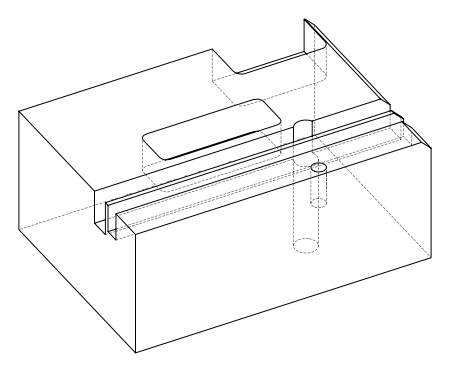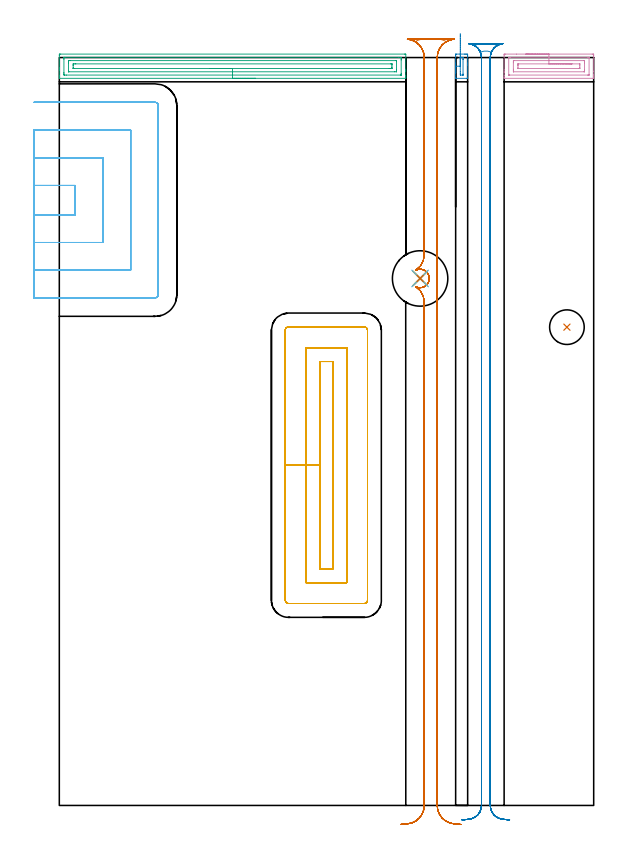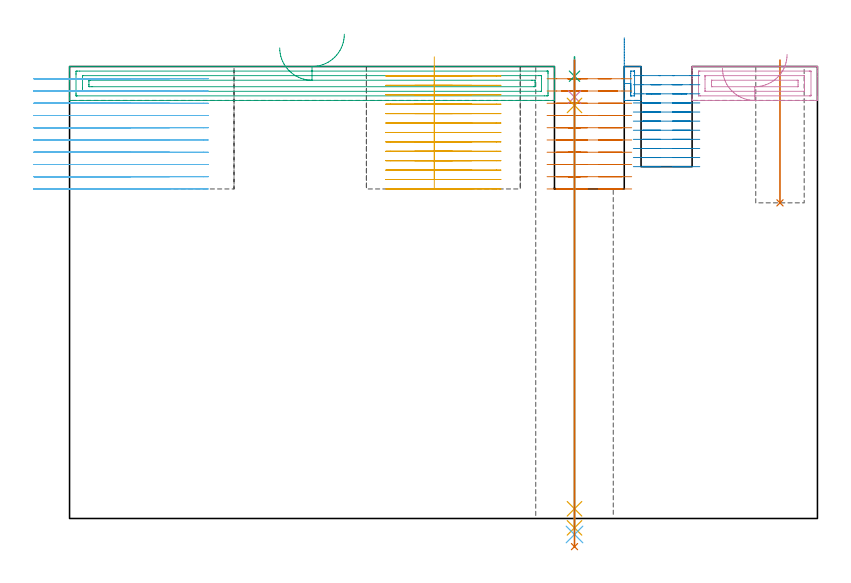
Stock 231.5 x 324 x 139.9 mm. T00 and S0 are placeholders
(PLAN: 13 operations, 9 tool changes, 76.2 min)
(1 INDEXABLE_INSERT_DRILL_BLIND_HOLE_FROM_SOLID | STEP1POCKET | UGT0302_001 | 0.18 min | 7445 mm3)
(2 AREA_MILL | FG_CHAMFER_SURFACE | UGT0205_001 | 0.39 min | 957 mm3)
(3 AREA_MILL_1 | FG_CHAMFER_SURFACE_1 | UGT0205_001 | 5.04 min | 8608 mm3)
(4 AREA_MILL_2 | FG_CHAMFER_SURFACE_2 | UGT0205_001 | 1.48 min | 2436 mm3)
(5 MILL_RECTANGULAR_POCKET | POCKET_RECTANGULAR_STRAIGHT | NXT0201_011 | Follow Part, ap 3, ae 75% | 20.83 min | 236033 mm3)
(6 MILL_SLOT | SLOT_PARTIAL_RECTANGULAR | NXT0201_012 | Follow Part, ap 4, ae 75% | 15.99 min | 192854 mm3)
(7 MILL_RECTANGULAR_SLOT | SLOT_RECTANGULAR | NXT0201_012 | Follow Part, ap 4, ae 75% | 14.78 min | 266858 mm3)
(8 MILL_RECTANGULAR_SLOT_1 | SLOT_RECTANGULAR_1 | NXT0201_011 | Follow Part, ap 3, ae 75% | 15.57 min | 157986 mm3)
(9 SPOT_DRILL | STEP1HOLE | NXT0321_9005460120000 | 0.05 min | 0 mm3)
(10 DRILL_BLIND_HOLE_INTO_CENTER | STEP1HOLE | UGT0301_185 | 0.05 min | 0 mm3)
(11 GUN_DRILL_THROUGH_HOLE | STEP1HOLE | UGT0307_002 | 0.63 min | 2884 mm3)
(12 SPADE_DRILL_TO_ENLARGE_THROUGH_HOLE | STEP1HOLE | UGT0306_006 | 0.59 min | 16350 mm3)
(13 DRILL_TO_ENLARGE_THROUGH_HOLE | STEP1HOLE | UGT0301_057 | 0.6 min | 27890 mm3)
(TOOL UGT0302_001 | Indexable Insert Drill 15mm | D15 PA180 FL50 Z2)
(TOOL UGT0205_001 | Chamfer Mill 20 x 3 x 45 deg. | D20 FL50 Z2)
(TOOL NXT0201_011 | ENDMILL 12mm [2P460-1200-NA 1630] | D12 FL38 Z6)
(TOOL NXT0201_012 | ENDMILL 16mm [2P460-1600-NA 1630] | D16 FL38 Z6)
(TOOL NXT0321_9005460120000 | NC Spot Drill, 142deg, 12mm, Carbide, Uncoated | D12 PA142 FL30 Z2)
(TOOL UGT0301_185 | Twist Drill 6.3 mm | D6.3 PA118 FL61 Z2)
(TOOL UGT0307_002 | Gun Drill 6 mm | D6 PA130 FL24 Z1)
(TOOL UGT0306_006 | Spade Drill 15.5mm | D15.5 PA132 FL10 Z2)
(TOOL UGT0301_057 | Twist Drill 24 mm | D24 PA118 FL160 Z2)
(OP 1 INDEXABLE_INSERT_DRILL_BLIND_HOLE_FROM_SOLID)
G17 G21 G94 G90
T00 M6
G54
G17 G0 G90 X219.9 Y207.2 S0 M3
G43 Z149.9 H0
G94 G81 G98 Z97.7 F250. R141.9
G80
M5
M2
(OP 2 AREA_MILL)
G17 G21 G94 G90
T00 M6
G54
G17 G0 G90 X171.7 Y320.25 S1061 M3
G43 Z149.9 H0
Z148.792
G94 G1 Y319.66 Z148.149 F250.
Y319.129 Z147.457
Y318.661 Z146.721
Y318.258 Z145.947
Y317.924 Z145.141
Y317.662 Z144.309
Y317.473 Z143.457
Y317.359 Z142.593
Y317.321 Z141.721
Y317.359 Z140.849
Y317.473 Z139.985
Y317.662 Z139.133
Y317.924 Z138.301
Y318.258 Z137.495
Y318.661 Z136.721
Y319.13 Z135.985
Y319.661 Z135.293
Y320.25 Z134.65
Y320.758 Z134.142
Y321.568 Z133.325
X171.701 Y325.084 Z129.811
X171.704 Y325.485 Z129.41
X171.707 Y325.49 Z129.405
X172.105 Y325.5 Z129.4
X175.617
X176.081 Y325.499 Z129.401
X176.495 Y325.496 Z129.404
X176.893 Y325.49 Z129.405
X176.897 Y325.084 Z129.811
X176.9 Y324.679 Z130.216
Y321.568 Z133.325
Y320.758 Z134.142
Y315.383 Z139.517
X176.89 Y315.007 Z139.893
X176.495 Y315. Z139.9
X172.105
X171.71 Y315.007 Z139.893
X171.7 Y315.383 Z139.516
Y320.25 Z134.65
X173.7
Y323.487 Z131.413
X173.701 Y323.648 Z131.252
X173.706 Y323.97 Z130.93
X173.71 Y324.061 Z130.839
X173.715 Y324.08 Z130.82
X173.72 Y324.082 Z130.818
X173.766 Y324.084 Z130.816
X173.861 Y324.085 Z130.815
X173.981
X174.739 Y324.08 Z130.82
X174.865 Y324.079 Z130.821
X174.89 Y324.065 Z130.835
X174.896 Y324.048 Z130.852
X174.9 Y323.326 Z131.574
Y323.165 Z131.735
X174.899 Y316.852 Z138.048
X174.894 Y316.529 Z138.371
X174.89 Y316.438 Z138.462
X174.885 Y316.42 Z138.48
X174.88 Y316.418 Z138.482
X174.834 Y316.416 Z138.484
X174.739 Y316.415 Z138.485
X174.619
X173.861 Y316.419 Z138.481
X173.735 Y316.421 Z138.479
X173.709 Y316.435 Z138.465
X173.704 Y316.452 Z138.448
X173.701 Y317.174 Z137.726
X173.7 Y317.892 Z137.008
Y320.25 Z134.65
Y320.893 Z134.061
Y321.585 Z133.53
Y322.321 Z133.061
Y323.095 Z132.658
Y323.901 Z132.324
Y324.733 Z132.062
Y325.585 Z131.873
Y326.449 Z131.759
Y327.321 Z131.721
Y328.193 Z131.759
Y329.057 Z131.873
Y329.909 Z132.062
Y330.741 Z132.324
Y331.547 Z132.658
Y332.321 Z133.061
Y333.057 Z133.53
Y333.749 Z134.061
Y334.392 Z134.65
G0 Z149.9
M5
M2
(OP 3 AREA_MILL_1)
G17 G21 G94 G90
T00 M6
G54
G17 G0 G90 X85.05 Y315. S1061 M3
G43 Z149.9 H0
G94 G1 X85.012 Z149.028 F250.
X84.898 Z148.163
X84.709 Z147.312
X84.447 Z146.48
X84.113 Z145.674
X83.71 Z144.9
X83.242 Z144.164
X82.71 Z143.472
X82.121 Z142.829
X81.478 Z142.239
X80.786 Z141.708
X80.05 Z141.24
X79.276 Z140.837
X78.47 Z140.503
X77.638 Z140.241
X76.786 Z140.052
X75.922 Z139.938
X75.05 Z139.9
X0.149
X0.01 Y315.006 Z139.893
X0. Y315.278 Z139.621
Y315.708 Z139.191
Y316.295 Z138.6
Y318.346 Z136.551
Y318.932 Z135.963
Y319.518 Z135.378
Y324.791 Z130.106
X0.004 Y325.084 Z129.813
X0.01 Y325.492 Z129.406
X0.177 Y325.495 Z129.403
X0.595 Y325.5 Z129.4
X149.505
X149.98 Y325.495 Z129.403
X150.09 Y325.491 Z129.406
X150.1 Y325.377 Z129.52
Y318.932 Z135.963
Y318.346 Z136.551
Y318.053 Z136.844
Y316.295 Z138.6
Y315.708 Z139.191
Y315.416 Z139.483
X150.099 Y315.277 Z139.622
X150.09 Y315.006 Z139.893
X149.951 Y315. Z139.9
X75.05
Y316.414 Z138.486
X3.149
X2.378 Y316.415 Z138.485
X2.255 Y316.416 Z138.484
X2.035 Y316.421 Z138.479
X2.01 Y316.493 Z138.407
X2.004 Y316.664 Z138.236
X2.001 Y317.174 Z137.726
X2. Y317.546 Z137.354
X2.001 Y323.326 Z131.574
X2.003 Y323.696 Z131.204
X2.01 Y324.069 Z130.831
X2.022 Y324.079 Z130.821
X2.042 Y324.082 Z130.818
X2.089 Y324.084 Z130.816
X2.185 Y324.085 Z130.815
X2.378 Y324.086 Z130.814
X146.951
X147.722 Y324.085 Z130.815
X147.845 Y324.084 Z130.816
X148.065 Y324.079 Z130.821
X148.09 Y324.007 Z130.893
X148.096 Y323.836 Z131.064
X148.099 Y323.326 Z131.574
X148.1 Y322.954 Z131.946
X148.099 Y317.174 Z137.726
X148.097 Y316.804 Z138.096
X148.09 Y316.431 Z138.469
X148.078 Y316.421 Z138.479
X148.058 Y316.418 Z138.482
X148.011 Y316.416 Z138.484
X147.915 Y316.415 Z138.485
X147.722 Y316.414 Z138.486
X75.05
Y317.828 Z137.072
X4.161 Y317.829 Z137.071
X4.086 Y317.83 Z137.07
X4.026 Y317.833 Z137.067
X4.014 Y317.835 Z137.065
X4.01 Y317.85 Z137.05
X4.005 Y317.894 Z137.006
X4.001 Y318.053 Z136.847
X4. Y321.727 Z133.173
X4.002 Y322.447 Z132.453
X4.004 Y322.602 Z132.298
X4.009 Y322.654 Z132.246
X4.05 Y322.665 Z132.235
X4.161 Y322.666 Z132.234
X4.826 Y322.671 Z132.229
X145.939
X146.014 Y322.67 Z132.23
X146.074 Y322.667 Z132.233
X146.086 Y322.665 Z132.235
X146.09 Y322.651 Z132.249
X146.095 Y322.606 Z132.294
X146.099 Y322.447 Z132.453
X146.1 Y318.773 Z136.127
X146.098 Y318.053 Z136.847
X146.096 Y317.898 Z137.002
X146.091 Y317.846 Z137.054
X146.05 Y317.835 Z137.065
X145.939 Y317.834 Z137.066
X145.274 Y317.829 Z137.071
X75.05 Y317.828 Z137.072
Y319.243 Z135.657
X6.521
X6.118 Y319.245 Z135.655
X6.029 Y319.248 Z135.652
X6.015 Y319.249 Z135.651
X6.01 Y319.259 Z135.641
X6.005 Y319.303 Z135.597
X6.002 Y319.394 Z135.506
X6. Y319.756 Z135.144
Y320.635 Z134.265
Y320.689 Z134.211
X6.004 Y321.102 Z133.798
X6.007 Y321.204 Z133.696
X6.01 Y321.249 Z133.651
X6.069 Y321.251 Z133.649
X6.263 Y321.255 Z133.645
X6.836 Y321.257 Z133.643
X7.152
X143.579
X143.982 Y321.255 Z133.645
X144.071 Y321.252 Z133.648
X144.085 Y321.251 Z133.649
X144.09 Y321.241 Z133.659
X144.095 Y321.197 Z133.703
X144.098 Y321.106 Z133.794
X144.1 Y320.744 Z134.156
Y319.865 Z135.035
Y319.811 Z135.089
X144.096 Y319.398 Z135.502
X144.093 Y319.296 Z135.604
X144.09 Y319.251 Z135.649
X144.031 Y319.249 Z135.651
X143.837 Y319.245 Z135.655
X143.264 Y319.243 Z135.657
X142.948
X75.05
X74.178 Z135.695
X73.314 Z135.809
X72.462 Z135.998
X71.63 Z136.26
X70.824 Z136.594
X70.05 Z136.997
X69.314 Z137.466
X68.622 Z137.997
X67.979 Z138.586
X67.39 Z139.229
X66.858 Z139.922
X66.39 Z140.657
X65.987 Z141.431
X65.653 Z142.237
X65.391 Z143.069
X65.202 Z143.921
X65.088 Z144.786
X65.05 Z145.657
G0 Z149.9
M5
M2
(OP 4 AREA_MILL_2)
G17 G21 G94 G90
T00 M6
G54
G17 G0 G90 X202.1 Y325.5 S1061 M3
G43 Z149.9 H0
Z139.4
G94 G1 X202.138 Z138.528 F250.
X202.252 Z137.664
X202.441 Z136.812
X202.703 Z135.98
X203.037 Z135.174
X203.44 Z134.4
X203.908 Z133.664
X204.44 Z132.972
X205.029 Z132.329
X205.672 Z131.74
X206.364 Z131.209
X207.1 Z130.74
X207.874 Z130.337
X208.68 Z130.003
X209.512 Z129.741
X210.363 Z129.552
X211.228 Z129.438
X212.1 Z129.4
X230.873 Y325.499 Z129.401
X231.293 Y325.496 Z129.402
X231.49 Y325.492 Z129.405
X231.495 Y325.084 Z129.814
X231.5 Y324.468 Z130.43
Y318.053 Z136.842
Y316.648 Z138.248
Y316.295 Z138.6
Y315.588 Z139.311
Y315.334 Z139.565
X231.498 Y315.165 Z139.727
X231.49 Y315.002 Z139.888
X231.32 Y315. Z139.9
X192.88
X192.71 Y315.002 Z139.888
X192.702 Y315.165 Z139.727
X192.7 Y315.334 Z139.565
Y315.588 Z139.311
Y316.295 Z138.6
Y317.527 Z137.37
Y318.053 Z136.842
Y318.669 Z136.227
Y325.084 Z129.813
X192.702 Y325.349 Z129.549
X192.71 Y325.492 Z129.406
X192.855 Y325.499 Z129.399
X193.327 Y325.5 Z129.4
X198.02
X212.1
Y324.086 Z130.814
X229.085 Y324.085 Z130.815
X229.208 Y324.084 Z130.816
X229.449 Y324.079 Z130.821
X229.491 Y324.069 Z130.831
X229.495 Y324.037 Z130.863
X229.498 Y324.003 Z130.897
X229.5 Y323.798 Z131.102
X229.499 Y316.63 Z138.27
X229.497 Y316.522 Z138.378
X229.491 Y316.45 Z138.45
X229.486 Y316.421 Z138.479
X229.47 Y316.419 Z138.481
X229.085 Y316.415 Z138.485
X228.964 Y316.414 Z138.486
X195.115 Y316.415 Z138.485
X194.992 Y316.416 Z138.484
X194.751 Y316.421 Z138.479
X194.709 Y316.431 Z138.469
X194.705 Y316.463 Z138.437
X194.702 Y316.497 Z138.403
X194.7 Y316.702 Z138.198
X194.701 Y323.87 Z131.03
X194.703 Y323.978 Z130.922
X194.709 Y324.05 Z130.85
X194.713 Y324.079 Z130.821
X194.73 Y324.081 Z130.819
X195.115 Y324.085 Z130.815
X195.236 Y324.086 Z130.814
X212.1
Y322.671 Z132.229
X227.373
X227.434 Y322.67 Z132.23
X227.474 Y322.667 Z132.233
X227.489 Y322.665 Z132.235
X227.491 Y322.646 Z132.254
X227.497 Y322.447 Z132.453
X227.5 Y322.249 Z132.651
Y321.568 Z133.332
Y318.733 Z136.167
X227.497 Y318.053 Z136.847
X227.494 Y317.86 Z137.04
X227.488 Y317.835 Z137.065
X227.467 Y317.833 Z137.067
X227.411 Y317.831 Z137.069
X227.297 Y317.829 Z137.071
X196.826
X196.766 Y317.83 Z137.07
X196.726 Y317.833 Z137.067
X196.711 Y317.835 Z137.065
X196.709 Y317.854 Z137.046
X196.703 Y318.053 Z136.847
X196.7 Y318.251 Z136.649
Y318.932 Z135.968
Y321.767 Z133.133
X196.703 Y322.447 Z132.453
X196.706 Y322.64 Z132.26
X196.712 Y322.665 Z132.235
X196.733 Y322.667 Z132.233
X196.789 Y322.669 Z132.231
X196.903 Y322.671 Z132.229
X212.1
Y321.257 Z133.643
X225.355
X225.437 Y321.255 Z133.645
X225.474 Y321.253 Z133.647
X225.49 Y321.251 Z133.649
X225.492 Y321.23 Z133.67
X225.496 Y321.124 Z133.776
X225.5 Y320.699 Z134.201
Y319.82 Z135.08
X225.494 Y319.376 Z135.524
X225.49 Y319.268 Z135.632
X225.487 Y319.249 Z135.651
X225.455 Y319.247 Z135.653
X225.386 Y319.245 Z135.655
X225.193 Y319.243 Z135.657
X198.845
X198.763 Y319.245 Z135.655
X198.726 Y319.247 Z135.653
X198.71 Y319.249 Z135.651
X198.708 Y319.27 Z135.63
X198.704 Y319.376 Z135.524
X198.7 Y319.801 Z135.099
Y320.68 Z134.22
Y320.689 Z134.211
X198.706 Y321.124 Z133.776
X198.71 Y321.232 Z133.668
X198.713 Y321.251 Z133.649
X198.745 Y321.253 Z133.647
X198.814 Y321.255 Z133.645
X199.007 Y321.257 Z133.643
X212.1
X212.972 Z133.681
X213.836 Z133.795
X214.688 Z133.983
X215.52 Z134.246
X216.326 Z134.58
X217.1 Z134.982
X217.836 Z135.451
X218.528 Z135.982
X219.171 Z136.572
X219.76 Z137.215
X220.291 Z137.907
X220.76 Z138.643
X221.163 Z139.417
X221.497 Z140.223
X221.759 Z141.055
X221.948 Z141.906
X222.062 Z142.771
X222.1 Z143.643
G0 Z149.9
M5
M2
(OP 5 MILL_RECTANGULAR_POCKET)
G17 G21 G94 G90
T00 M6
G54
G17 G0 G90 X112.9 Y169.476 S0 M3
G43 Z149.9 H1
Z142.9
G94 G1 Y147.4 Z136.985 F250.
Y102.5 F500.
X118.5
Y192.3
X112.9
Y147.4
X106.9
Y96.5
X124.5
Y198.3
X106.9
Y147.4
X97.9
Y88.9
G3 X99.3 Y87.5 R1.4
G1 X132.1
G3 X133.5 Y88.9 R1.4
G1 Y205.9
G3 X132.1 Y207.3 R1.4
G1 X99.3
G3 X97.9 Y205.9 R1.4
G1 Y147.4
Y146.4
G0 X112.9 Y169.476 Z139.985
G1 Y147.4 Z134.069 F250.
Y102.5 F500.
X118.5
Y192.3
X112.9
Y147.4
X106.9
Y96.5
X124.5
Y198.3
X106.9
Y147.4
X97.9
Y88.9
G3 X99.3 Y87.5 R1.4
G1 X132.1
G3 X133.5 Y88.9 R1.4
G1 Y205.9
G3 X132.1 Y207.3 R1.4
G1 X99.3
G3 X97.9 Y205.9 R1.4
G1 Y147.4
Y146.4
G0 X112.9 Y169.476 Z137.069
G1 Y147.4 Z131.154 F250.
Y102.5 F500.
X118.5
Y192.3
X112.9
Y147.4
X106.9
Y96.5
X124.5
Y198.3
X106.9
Y147.4
X97.9
Y88.9
G3 X99.3 Y87.5 R1.4
G1 X132.1
G3 X133.5 Y88.9 R1.4
G1 Y205.9
G3 X132.1 Y207.3 R1.4
G1 X99.3
G3 X97.9 Y205.9 R1.4
G1 Y147.4
Y146.4
G0 X112.9 Y169.476 Z134.154
G1 Y147.4 Z128.238 F250.
Y102.5 F500.
X118.5
Y192.3
X112.9
Y147.4
X106.9
Y96.5
X124.5
Y198.3
X106.9
Y147.4
X97.9
Y88.9
G3 X99.3 Y87.5 R1.4
G1 X132.1
G3 X133.5 Y88.9 R1.4
G1 Y205.9
G3 X132.1 Y207.3 R1.4
G1 X99.3
G3 X97.9 Y205.9 R1.4
G1 Y147.4
Y146.4
G0 X112.9 Y169.476 Z131.238
G1 Y147.4 Z125.323 F250.
Y102.5 F500.
X118.5
Y192.3
X112.9
Y147.4
X106.9
Y96.5
X124.5
Y198.3
X106.9
Y147.4
X97.9
Y88.9
G3 X99.3 Y87.5 R1.4
G1 X132.1
G3 X133.5 Y88.9 R1.4
G1 Y205.9
G3 X132.1 Y207.3 R1.4
G1 X99.3
G3 X97.9 Y205.9 R1.4
G1 Y147.4
Y146.4
G0 X112.9 Y169.476 Z128.323
G1 Y147.4 Z122.408 F250.
Y102.5 F500.
X118.5
Y192.3
X112.9
Y147.4
X106.9
Y96.5
X124.5
Y198.3
X106.9
Y147.4
X97.9
Y88.9
G3 X99.3 Y87.5 R1.4
G1 X132.1
G3 X133.5 Y88.9 R1.4
G1 Y205.9
G3 X132.1 Y207.3 R1.4
G1 X99.3
G3 X97.9 Y205.9 R1.4
G1 Y147.4
Y146.4
G0 X112.9 Y169.476 Z125.408
G1 Y147.4 Z119.492 F250.
Y102.5 F500.
X118.5
Y192.3
X112.9
Y147.4
X106.9
Y96.5
X124.5
Y198.3
X106.9
Y147.4
X97.9
Y88.9
G3 X99.3 Y87.5 R1.4
G1 X132.1
G3 X133.5 Y88.9 R1.4
G1 Y205.9
G3 X132.1 Y207.3 R1.4
G1 X99.3
G3 X97.9 Y205.9 R1.4
G1 Y147.4
Y146.4
G0 X112.9 Y169.476 Z122.492
G1 Y147.4 Z116.577 F250.
Y102.5 F500.
X118.5
Y192.3
X112.9
Y147.4
X106.9
Y96.5
X124.5
Y198.3
X106.9
Y147.4
X97.9
Y88.9
G3 X99.3 Y87.5 R1.4
G1 X132.1
G3 X133.5 Y88.9 R1.4
G1 Y205.9
G3 X132.1 Y207.3 R1.4
G1 X99.3
G3 X97.9 Y205.9 R1.4
G1 Y147.4
Y146.4
G0 X112.9 Y169.476 Z119.577
G1 Y147.4 Z113.662 F250.
Y102.5 F500.
X118.5
Y192.3
X112.9
Y147.4
X106.9
Y96.5
X124.5
Y198.3
X106.9
Y147.4
X97.9
Y88.9
G3 X99.3 Y87.5 R1.4
G1 X132.1
G3 X133.5 Y88.9 R1.4
G1 Y205.9
G3 X132.1 Y207.3 R1.4
G1 X99.3
G3 X97.9 Y205.9 R1.4
G1 Y147.4
Y146.4
G0 X112.9 Y169.476 Z116.662
G1 Y147.4 Z110.746 F250.
Y102.5 F500.
X118.5
Y192.3
X112.9
Y147.4
X106.9
Y96.5
X124.5
Y198.3
X106.9
Y147.4
X97.9
Y88.9
G3 X99.3 Y87.5 R1.4
G1 X132.1
G3 X133.5 Y88.9 R1.4
G1 Y205.9
G3 X132.1 Y207.3 R1.4
G1 X99.3
G3 X97.9 Y205.9 R1.4
G1 Y147.4
Y146.4
G0 X112.9 Y169.476 Z113.746
G1 Y147.4 Z107.831 F250.
Y102.5 F500.
X118.5
Y192.3
X112.9
Y147.4
X106.9
Y96.5
X124.5
Y198.3
X106.9
Y147.4
X97.9
Y88.9
G3 X99.3 Y87.5 R1.4
G1 X132.1
G3 X133.5 Y88.9 R1.4
G1 Y205.9
G3 X132.1 Y207.3 R1.4
G1 X99.3
G3 X97.9 Y205.9 R1.4
G1 Y147.4
Y146.4
G0 X112.9 Y169.476 Z110.831
G1 Y147.4 Z104.915 F250.
Y102.5 F500.
X118.5
Y192.3
X112.9
Y147.4
X106.9
Y96.5
X124.5
Y198.3
X106.9
Y147.4
X97.9
Y88.9
G3 X99.3 Y87.5 R1.4
G1 X132.1
G3 X133.5 Y88.9 R1.4
G1 Y205.9
G3 X132.1 Y207.3 R1.4
G1 X99.3
G3 X97.9 Y205.9 R1.4
G1 Y147.4
Y146.4
G0 X112.9 Y169.476 Z107.915
G1 Y147.4 Z102. F250.
Y102.5 F500.
X118.5
Y192.3
X112.9
Y147.4
X106.9
Y96.5
X124.5
Y198.3
X106.9
Y147.4
X97.9
Y88.9
G3 X99.3 Y87.5 R1.4
G1 X132.1
G3 X133.5 Y88.9 R1.4
G1 Y205.9
G3 X132.1 Y207.3 R1.4
G1 X99.3
G3 X97.9 Y205.9 R1.4
G1 Y147.4
Y146.4
G0 Z149.9
M5
M2
(OP 6 MILL_SLOT)
G17 G21 G94 G90
T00 M6
G54
G17 G0 G90 X-11. Y255.9 S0 M3
G43 Z149.9 H1
Z136.11
G94 G1 X-8. F250.
X6.9 F500.
Y268.6
X-8.
X-11. F250.
Y243.9
X-8.
X18.9 F500.
Y280.6
X-8.
X-11. F250.
Y231.9
X-8.
X30.9 F500.
Y292.6
X-8.
X-11. F250.
Y219.9
X-8.
X41.5 F500.
G3 X42.9 Y221.3 R1.4
G1 Y303.2
G3 X41.5 Y304.6 R1.4
G1 X-8.
X-11. F250.
G0 Y255.9 Z132.32
G1 X-8.
X6.9 F500.
Y268.6
X-8.
X-11. F250.
Y243.9
X-8.
X18.9 F500.
Y280.6
X-8.
X-11. F250.
Y231.9
X-8.
X30.9 F500.
Y292.6
X-8.
X-11. F250.
Y219.9
X-8.
X41.5 F500.
G3 X42.9 Y221.3 R1.4
G1 Y303.2
G3 X41.5 Y304.6 R1.4
G1 X-8.
X-11. F250.
G0 Y255.9 Z128.53
G1 X-8.
X6.9 F500.
Y268.6
X-8.
X-11. F250.
Y243.9
X-8.
X18.9 F500.
Y280.6
X-8.
X-11. F250.
Y231.9
X-8.
X30.9 F500.
Y292.6
X-8.
X-11. F250.
Y219.9
X-8.
X41.5 F500.
G3 X42.9 Y221.3 R1.4
G1 Y303.2
G3 X41.5 Y304.6 R1.4
G1 X-8.
X-11. F250.
G0 Y255.9 Z124.74
G1 X-8.
X6.9 F500.
Y268.6
X-8.
X-11. F250.
Y243.9
X-8.
X18.9 F500.
Y280.6
X-8.
X-11. F250.
Y231.9
X-8.
X30.9 F500.
Y292.6
X-8.
X-11. F250.
Y219.9
X-8.
X41.5 F500.
G3 X42.9 Y221.3 R1.4
G1 Y303.2
G3 X41.5 Y304.6 R1.4
G1 X-8.
X-11. F250.
G0 Y255.9 Z120.95
G1 X-8.
X6.9 F500.
Y268.6
X-8.
X-11. F250.
Y243.9
X-8.
X18.9 F500.
Y280.6
X-8.
X-11. F250.
Y231.9
X-8.
X30.9 F500.
Y292.6
X-8.
X-11. F250.
Y219.9
X-8.
X41.5 F500.
G3 X42.9 Y221.3 R1.4
G1 Y303.2
G3 X41.5 Y304.6 R1.4
G1 X-8.
X-11. F250.
G0 Y255.9 Z117.16
G1 X-8.
X6.9 F500.
Y268.6
X-8.
X-11. F250.
Y243.9
X-8.
X18.9 F500.
Y280.6
X-8.
X-11. F250.
Y231.9
X-8.
X30.9 F500.
Y292.6
X-8.
X-11. F250.
Y219.9
X-8.
X41.5 F500.
G3 X42.9 Y221.3 R1.4
G1 Y303.2
G3 X41.5 Y304.6 R1.4
G1 X-8.
X-11. F250.
G0 Y255.9 Z113.37
G1 X-8.
X6.9 F500.
Y268.6
X-8.
X-11. F250.
Y243.9
X-8.
X18.9 F500.
Y280.6
X-8.
X-11. F250.
Y231.9
X-8.
X30.9 F500.
Y292.6
X-8.
X-11. F250.
Y219.9
X-8.
X41.5 F500.
G3 X42.9 Y221.3 R1.4
G1 Y303.2
G3 X41.5 Y304.6 R1.4
G1 X-8.
X-11. F250.
G0 Y255.9 Z109.58
G1 X-8.
X6.9 F500.
Y268.6
X-8.
X-11. F250.
Y243.9
X-8.
X18.9 F500.
Y280.6
X-8.
X-11. F250.
Y231.9
X-8.
X30.9 F500.
Y292.6
X-8.
X-11. F250.
Y219.9
X-8.
X41.5 F500.
G3 X42.9 Y221.3 R1.4
G1 Y303.2
G3 X41.5 Y304.6 R1.4
G1 X-8.
X-11. F250.
G0 Y255.9 Z105.79
G1 X-8.
X6.9 F500.
Y268.6
X-8.
X-11. F250.
Y243.9
X-8.
X18.9 F500.
Y280.6
X-8.
X-11. F250.
Y231.9
X-8.
X30.9 F500.
Y292.6
X-8.
X-11. F250.
Y219.9
X-8.
X41.5 F500.
G3 X42.9 Y221.3 R1.4
G1 Y303.2
G3 X41.5 Y304.6 R1.4
G1 X-8.
X-11. F250.
G0 Y255.9 Z102.
G1 X-8.
X6.9 F500.
Y268.6
X-8.
X-11. F250.
Y243.9
X-8.
X18.9 F500.
Y280.6
X-8.
X-11. F250.
Y231.9
X-8.
X30.9 F500.
Y292.6
X-8.
X-11. F250.
Y219.9
X-8.
X41.5 F500.
G3 X42.9 Y221.3 R1.4
G1 Y303.2
G3 X41.5 Y304.6 R1.4
G1 X-8.
X-11. F250.
G0 Z149.9
M5
M2
(OP 7 MILL_RECTANGULAR_SLOT)
G17 G21 G94 G90
T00 M6
G54
G17 G0 G90 X173.997 Y-8.23 S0 M3
G43 Z149.9 H1
Z136.11
G94 G1 X171.008 Y-7.97 F250.
G2 X163.7 Y0. R8. F500.
G1 Y324.
G2 X167.659 Y330.904 R8.
G3 X163.618 Y332. R8.
G1 X158.178
G3 X154.139 Y330.906 R8.
G2 X158.1 Y324. R8.
G1 Y238.574
G2 X154.429 Y231.847 R8.
G1 X154.434 Y231.838
G2 X154.434 Y224.762 R-4.
G1 X154.429 Y224.753
G2 X158.1 Y218.026 R8.
G1 Y0.
G2 X150.792 Y-7.97 R8.
G1 X147.803 Y-8.23 F250.
G0 X173.997 Z132.32
G1 X171.008 Y-7.97
G2 X163.7 Y0. R8. F500.
G1 Y324.
G2 X169.548 Y331.705 R8.
G1 X169.555 Y331.734
G3 X167.51 Y332. R8.
G1 X154.283
G3 X152.241 Y331.735 R8.
G1 X152.249 Y331.706
G2 X158.1 Y324. R8.
G1 Y238.574
G2 X154.429 Y231.847 R8.
G1 X154.434 Y231.838
G2 X154.434 Y224.762 R-4.
G1 X154.429 Y224.753
G2 X158.1 Y218.026 R8.
G1 Y0.
G2 X150.792 Y-7.97 R8.
G1 X147.803 Y-8.23 F250.
G0 X173.997 Z128.53
G1 X171.008 Y-7.97
G2 X163.7 Y0. R8. F500.
G1 Y324.
G2 X171.008 Y331.97 R8.
G1 Y332.
X150.792
Y331.97
G2 X158.1 Y324. R8.
G1 Y238.574
G2 X154.429 Y231.847 R8.
G1 X154.434 Y231.838
G2 X154.434 Y224.762 R-4.
G1 X154.429 Y224.753
G2 X158.1 Y218.026 R8.
G1 Y0.
G2 X150.792 Y-7.97 R8.
G1 X147.803 Y-8.23 F250.
G0 X173.997 Z124.74
G1 X171.008 Y-7.97
G2 X163.7 Y0. R8. F500.
G1 Y324.
G2 X171.008 Y331.97 R8.
G1 Y332.
X150.792
Y331.97
G2 X158.1 Y324. R8.
G1 Y238.574
G2 X154.429 Y231.847 R8.
G1 X154.434 Y231.838
G2 X154.434 Y224.762 R-4.
G1 X154.429 Y224.753
G2 X158.1 Y218.026 R8.
G1 Y0.
G2 X150.792 Y-7.97 R8.
G1 X147.803 Y-8.23 F250.
G0 X173.997 Z120.95
G1 X171.008 Y-7.97
G2 X163.7 Y0. R8. F500.
G1 Y324.
G2 X171.008 Y331.97 R8.
G1 Y332.
X150.792
Y331.97
G2 X158.1 Y324. R8.
G1 Y238.574
G2 X154.429 Y231.847 R8.
G1 X154.434 Y231.838
G2 X154.434 Y224.762 R-4.
G1 X154.429 Y224.753
G2 X158.1 Y218.026 R8.
G1 Y0.
G2 X150.792 Y-7.97 R8.
G1 X147.803 Y-8.23 F250.
G0 X173.997 Z117.16
G1 X171.008 Y-7.97
G2 X163.7 Y0. R8. F500.
G1 Y324.
G2 X171.008 Y331.97 R8.
G1 Y332.
X150.792
Y331.97
G2 X158.1 Y324. R8.
G1 Y238.574
G2 X154.429 Y231.847 R8.
G1 X154.434 Y231.838
G2 X154.434 Y224.762 R-4.
G1 X154.429 Y224.753
G2 X158.1 Y218.026 R8.
G1 Y0.
G2 X150.792 Y-7.97 R8.
G1 X147.803 Y-8.23 F250.
G0 X173.997 Z113.37
G1 X171.008 Y-7.97
G2 X163.7 Y0. R8. F500.
G1 Y324.
G2 X171.008 Y331.97 R8.
G1 Y332.
X150.792
Y331.97
G2 X158.1 Y324. R8.
G1 Y238.574
G2 X154.429 Y231.847 R8.
G1 X154.434 Y231.838
G2 X154.434 Y224.762 R-4.
G1 X154.429 Y224.753
G2 X158.1 Y218.026 R8.
G1 Y0.
G2 X150.792 Y-7.97 R8.
G1 X147.803 Y-8.23 F250.
G0 X173.997 Z109.58
G1 X171.008 Y-7.97
G2 X163.7 Y0. R8. F500.
G1 Y324.
G2 X171.008 Y331.97 R8.
G1 Y332.
X150.792
Y331.97
G2 X158.1 Y324. R8.
G1 Y238.574
G2 X154.429 Y231.847 R8.
G1 X154.434 Y231.838
G2 X154.434 Y224.762 R-4.
G1 X154.429 Y224.753
G2 X158.1 Y218.026 R8.
G1 Y0.
G2 X150.792 Y-7.97 R8.
G1 X147.803 Y-8.23 F250.
G0 X173.997 Z105.79
G1 X171.008 Y-7.97
G2 X163.7 Y0. R8. F500.
G1 Y324.
G2 X171.008 Y331.97 R8.
G1 Y332.
X150.792
Y331.97
G2 X158.1 Y324. R8.
G1 Y238.574
G2 X154.429 Y231.847 R8.
G1 X154.434 Y231.838
G2 X154.434 Y224.762 R-4.
G1 X154.429 Y224.753
G2 X158.1 Y218.026 R8.
G1 Y0.
G2 X150.792 Y-7.97 R8.
G1 X147.803 Y-8.23 F250.
G0 X173.997 Z102.
G1 X171.008 Y-7.97
G2 X163.7 Y0. R8. F500.
G1 Y324.
G2 X171.008 Y331.97 R8.
G1 Y332.
X150.792
Y331.97
G2 X158.1 Y324. R8.
G1 Y238.574
G2 X154.429 Y231.847 R8.
G1 X154.434 Y231.838
G2 X154.434 Y224.762 R-4.
G1 X154.429 Y224.753
G2 X158.1 Y218.026 R8.
G1 Y0.
G2 X150.792 Y-7.97 R8.
G1 X147.803 Y-8.23 F250.
G0 Z149.9
M5
M2
(OP 8 MILL_RECTANGULAR_SLOT_1)
G17 G21 G94 G90
T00 M6
G54
G17 G0 G90 X195.086 Y-6.27 S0 M3
G43 Z149.9 H1
Z137.082
G94 G1 X192.101 Y-5.97 F250.
G2 X186.7 Y0. R6. F500.
G1 Y324.
G2 X187.177 Y326.345 R6.
G3 X182.424 Y326.343 R6.
G2 X182.9 Y324. R6.
G1 Y0.
G2 X177.499 Y-5.97 R6.
G1 X174.514 Y-6.27 F250.
G0 X195.086 Z134.264
G1 X192.101 Y-5.97
G2 X186.7 Y0. R6. F500.
G1 Y324.
G2 X189.602 Y329.138 R6.
G3 X186.503 Y330. R6.
G1 X183.078
G3 X179.989 Y329.144 R6.
G2 X182.9 Y324. R6.
G1 Y0.
G2 X177.499 Y-5.97 R6.
G1 X174.514 Y-6.27 F250.
G0 X195.086 Z131.445
G1 X192.101 Y-5.97
G2 X186.7 Y0. R6. F500.
G1 Y324.
G2 X191.042 Y329.766 R6.
G1 X191.05 Y329.795
G3 X189.496 Y330. R6.
G1 X180.163
G3 X178.579 Y329.787 R6.
G1 X178.587 Y329.758
G2 X182.9 Y324. R6.
G1 Y0.
G2 X177.499 Y-5.97 R6.
G1 X174.514 Y-6.27 F250.
G0 X195.086 Z128.627
G1 X192.101 Y-5.97
G2 X186.7 Y0. R6. F500.
G1 Y324.
G2 X192.101 Y329.97 R6.
G1 Y330.
X177.499
Y329.97
G2 X182.9 Y324. R6.
G1 Y0.
G2 X177.499 Y-5.97 R6.
G1 X174.514 Y-6.27 F250.
G0 X195.086 Z125.809
G1 X192.101 Y-5.97
G2 X186.7 Y0. R6. F500.
G1 Y324.
G2 X192.101 Y329.97 R6.
G1 Y330.
X177.499
Y329.97
G2 X182.9 Y324. R6.
G1 Y0.
G2 X177.499 Y-5.97 R6.
G1 X174.514 Y-6.27 F250.
G0 X195.086 Z122.991
G1 X192.101 Y-5.97
G2 X186.7 Y0. R6. F500.
G1 Y324.
G2 X192.101 Y329.97 R6.
G1 Y330.
X177.499
Y329.97
G2 X182.9 Y324. R6.
G1 Y0.
G2 X177.499 Y-5.97 R6.
G1 X174.514 Y-6.27 F250.
G0 X195.086 Z120.173
G1 X192.101 Y-5.97
G2 X186.7 Y0. R6. F500.
G1 Y324.
G2 X192.101 Y329.97 R6.
G1 Y330.
X177.499
Y329.97
G2 X182.9 Y324. R6.
G1 Y0.
G2 X177.499 Y-5.97 R6.
G1 X174.514 Y-6.27 F250.
G0 X195.086 Z117.355
G1 X192.101 Y-5.97
G2 X186.7 Y0. R6. F500.
G1 Y324.
G2 X192.101 Y329.97 R6.
G1 Y330.
X177.499
Y329.97
G2 X182.9 Y324. R6.
G1 Y0.
G2 X177.499 Y-5.97 R6.
G1 X174.514 Y-6.27 F250.
G0 X195.086 Z114.536
G1 X192.101 Y-5.97
G2 X186.7 Y0. R6. F500.
G1 Y324.
G2 X192.101 Y329.97 R6.
G1 Y330.
X177.499
Y329.97
G2 X182.9 Y324. R6.
G1 Y0.
G2 X177.499 Y-5.97 R6.
G1 X174.514 Y-6.27 F250.
G0 X195.086 Z111.718
G1 X192.101 Y-5.97
G2 X186.7 Y0. R6. F500.
G1 Y324.
G2 X192.101 Y329.97 R6.
G1 Y330.
X177.499
Y329.97
G2 X182.9 Y324. R6.
G1 Y0.
G2 X177.499 Y-5.97 R6.
G1 X174.514 Y-6.27 F250.
G0 X195.086 Z108.9
G1 X192.101 Y-5.97
G2 X186.7 Y0. R6. F500.
G1 Y324.
G2 X192.101 Y329.97 R6.
G1 Y330.
X177.499
Y329.97
G2 X182.9 Y324. R6.
G1 Y0.
G2 X177.499 Y-5.97 R6.
G1 X174.514 Y-6.27 F250.
G0 Z149.9
M5
M2
(OP 9 SPOT_DRILL)
G17 G21 G94 G90
T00 M6
G54
G17 G0 G90 X156.3 Y228.3 S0 M3
G43 Z149.9 H0
G94 G81 G98 Z136.9 F250. R142.9
G80
M5
M2
(OP 10 DRILL_BLIND_HOLE_INTO_CENTER)
G17 G21 G94 G90
T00 M6
G54
G17 G0 G90 X156.3 Y228.3 S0 M3
G43 Z149.9 H0
G94 G81 G98 Z130.45 F250. R141.9
G80
M5
M2
(OP 11 GUN_DRILL_THROUGH_HOLE)
G17 G21 G94 G90
T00 M6
G54
G17 G0 G90 X156.3 Y228.3 M8
G43 Z149.9 H0
Z138.013
S716 M3
G94 G1 Z127.854 F125. M26
G4 X.084
Z3. F250.
G4 X.084
Z-2.899 F125.
G4 X.084
M5
M9
G0 Z138.013
Z149.9
M2
(OP 12 SPADE_DRILL_TO_ENLARGE_THROUGH_HOLE)
G17 G21 G94 G90
T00 M6
G54
G17 G0 G90 X156.3 Y228.3 S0 M3
G43 Z149.9 H0
G94 G73 G98 Z-4.951 F250. Q14.485 R141.9
G80
M5
M2
(OP 13 DRILL_TO_ENLARGE_THROUGH_HOLE)
G17 G21 G94 G90
T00 M6
G54
G17 G0 G90 X156.3 Y228.3 S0 M3
G43 Z149.9 H0
G94 G73 G98 Z-8.71 F250. Q21.23 R141.9
G80
M5
M2
